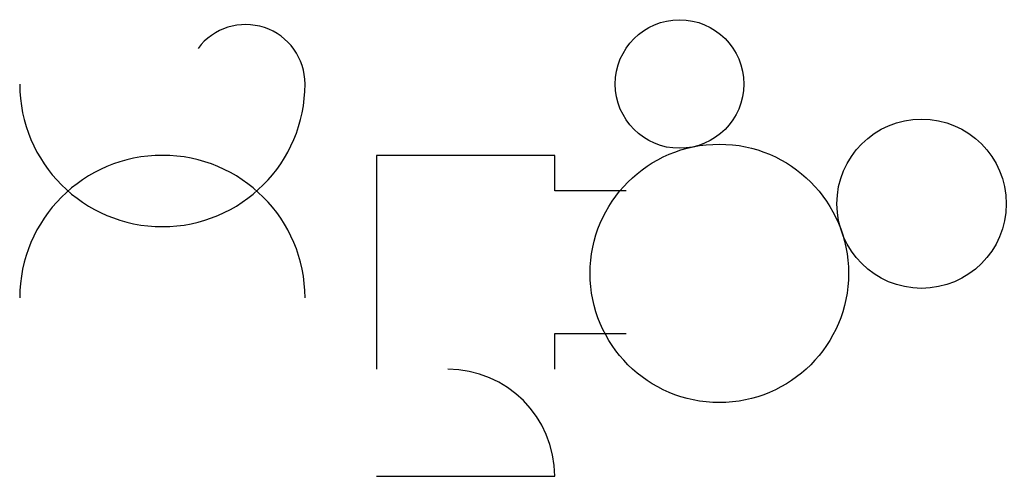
# Model space of a CAD drawing. Header units: millimetres. Extents: x -10 to 267, y 30 to 158.
import ezdxf

# ---------------------------------------------------------------- set-up
doc = ezdxf.new("R2010")
doc.units = ezdxf.units.MM

msp = doc.modelspace()

# ---------------------------------------------------------------- linework, layer by layer
for p, q in [((140, 120), (90, 120)), ((90, 120), (90, 60)), ((140, 110), (140, 120)), ((160, 110), (140, 110)), ((140, 60), (140, 70)), ((140, 70), (160, 70)), ((90, 30), (140, 30))]:
    msp.add_line(p, q)
for centre, radius in [((175, 140), 18.03), ((242.86, 106.43), 23.74), ((186.15, 86.9), 36.23)]:
    msp.add_circle(centre, radius)
for centre, radius, start, end in [((53.33, 140), 16.67, 0, 143.1301), ((30, 140), 40, 180, 0), ((30, 80), 40, 0, 180), ((110, 30), 30, 0, 90)]:
    msp.add_arc(centre, radius, start, end)

doc.saveas('drawing.dxf')
